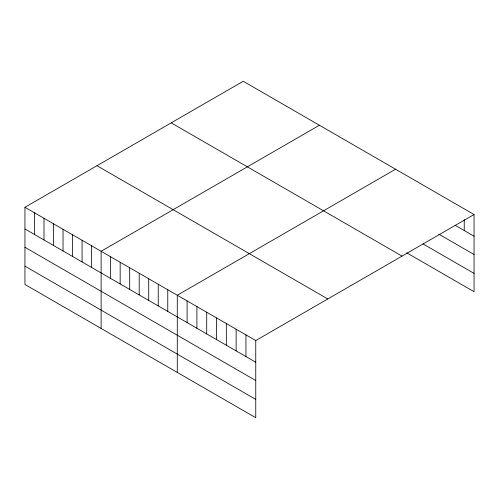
<?xml version="1.0" encoding="UTF-8"?>
<svg xmlns="http://www.w3.org/2000/svg" width="499" height="499" viewBox="0 0 499 499"><rect width="100%" height="100%" fill="white"/><g stroke="black" fill="none" stroke-linecap="round" stroke-linejoin="round"><path stroke-width="0.75" d="M24.95 207.297L255.756 340.555L255.756 417.732L24.95 284.474L24.95 207.297L243.244 81.268L474.05 214.526L474.05 291.703L406.691 252.812M319.41 125.243L101.116 251.271L101.116 328.448M395.576 169.217L177.282 295.246L177.282 372.422M255.756 340.555L474.05 214.526M455.088 225.242L474.05 236.195M438.733 234.125L474.05 254.509M423.04 243.936L474.05 273.383M171.207 122.86L402.013 256.112M96.987 165.705L327.793 298.963M24.95 228.966L255.756 362.224M24.95 247.286L255.756 380.544M24.95 266.16L255.756 399.412M464.238 219.697L464.238 230.532M245.951 334.891L245.951 356.56M236.139 329.228L236.139 350.897M226.328 323.564L226.328 345.233M216.522 317.9L216.522 339.57M206.711 312.237L206.711 333.906M196.905 306.573L196.905 328.242M187.094 300.909L187.094 322.579M167.764 289.751L167.764 311.42M158.239 284.255L158.239 305.924M148.721 278.754L148.721 300.429M139.202 273.259L139.202 294.928M129.678 267.763L129.678 289.432M120.159 262.268L120.159 283.937M110.641 256.767L110.641 278.442M91.598 245.776L91.598 267.445M82.073 240.281L82.073 261.95M72.555 234.779L72.555 256.449M63.036 229.284L63.036 250.953M53.512 223.789L53.512 245.458M43.993 218.294L43.993 239.963M34.468 212.792L34.468 234.461"/></g></svg>
